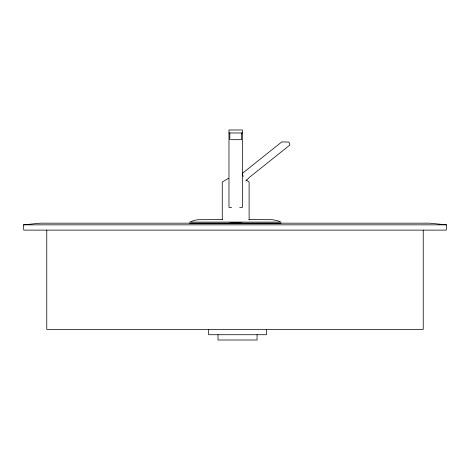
<?xml version="1.0" encoding="UTF-8"?>
<svg xmlns="http://www.w3.org/2000/svg" width="470" height="470" viewBox="0 0 470 470"><rect width="100%" height="100%" fill="white"/><g stroke="black" fill="none" stroke-linecap="round" stroke-linejoin="round"><path stroke-width="0.7" d="M245.822 180.915L249.87 176.979L289.878 145.03L288.921 142.058L281.788 141.911L242.244 173.489L243.207 176.462M228.514 178.3L222.257 182.037L222.257 219.396M23.5 224.848L40.42 223.168L429.58 223.168L446.5 224.848L446.241 230.124L23.758 230.124L23.5 224.848L446.5 224.848M228.972 132.969L242.403 132.969M230.658 139.684L241.562 139.684L241.562 132.969M231.657 207.388L228.972 207.388L228.972 129.99L242.403 129.99L242.403 207.388L239.718 207.388M222.574 219.625L198.264 219.696L194.745 220.254L189.657 222.11L281.007 222.11L277.647 220.736L272.4 219.696L248.812 219.625M230.012 222.328L241.363 222.328M189.657 223.35L281.007 223.35M246.139 179.922L249.118 182.037L249.118 219.396M423.235 230.188L423.235 329.435L46.765 329.435L46.765 230.188M266.408 329.435L266.408 334.722L208.668 334.722L208.668 329.435M257.049 334.722L257.049 340.01L218.021 340.01L218.021 334.722M229.812 132.969L229.812 139.684"/></g></svg>
